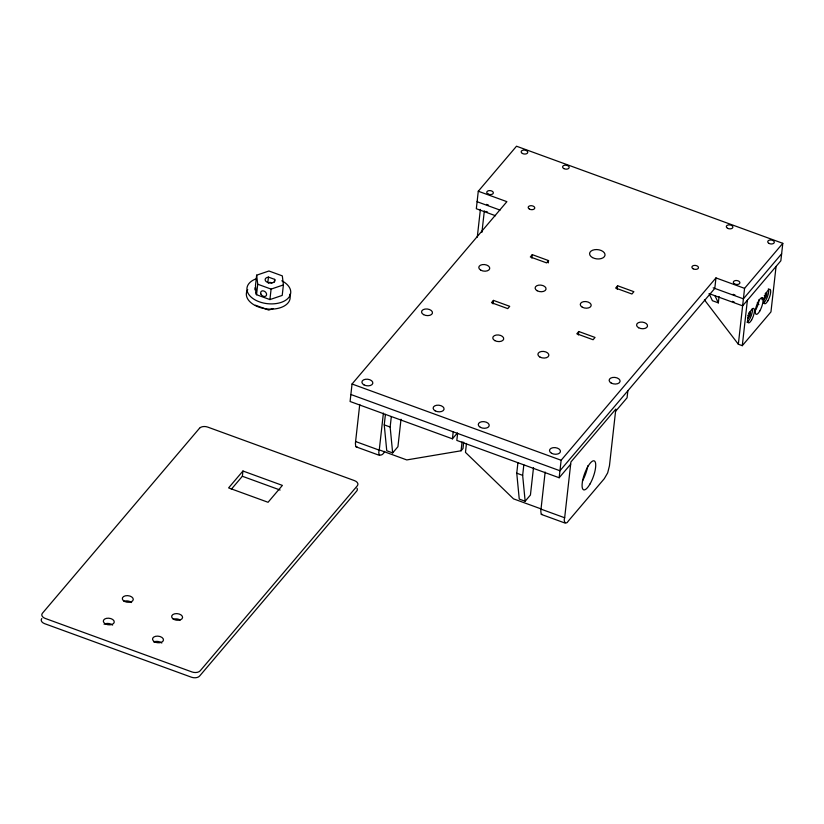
<?xml version="1.0" encoding="UTF-8"?>
<svg xmlns="http://www.w3.org/2000/svg" width="824" height="824" viewBox="0 0 824 824"><rect width="100%" height="100%" fill="white"/><g stroke="black" fill="none" stroke-linecap="round" stroke-linejoin="round"><path stroke-width="1.24" d="M359.738 404.471L355.401 443.302L355.731 446.526L357.019 446.855M383.407 413.082L379.246 450.151C377.083 456.383 382.563 456.651 384.695 451.325M545.148 472.07L540.812 510.921L541.152 514.145L542.439 514.475M564.667 517.76C563.101 521.345 565.882 525.671 568.457 520.881L604.301 478.672L607.669 472.894L609.451 465.807L615.816 409.085L570.919 461.955L564.667 517.76L540.997 509.129M254.997 289.914L255.275 287.411L255.543 289.677M256.645 275.175L255.471 285.671L256.542 294.714L269.922 299.586L282.22 295.414L283.394 284.929L282.323 275.875L268.943 271.003L256.645 275.175L257.727 284.218L256.542 294.714M231.348 489.229L242.359 476.262L242.946 471.009L282.395 485.398L268.058 502.279L228.608 487.901L242.946 471.009M267.841 282.354L268.439 277.101L274.68 279.377L274.382 282.004M269.922 299.586L271.096 289.1L283.394 284.929M495.533 215.733L476.324 208.73L478.281 191.24L506.884 201.664L352.044 384.005L350.087 401.494L452.428 438.821L457.361 433.012M401.01 419.231L397.93 446.711L392.657 452.912L386.755 450.759L384.242 424.875L385.426 414.379M392.657 452.912L390.154 427.028L391.328 416.532M452.428 438.821L453.21 431.827M477.271 237.199L480.392 209.409M457.608 433.424L456.826 440.418L559.166 477.745L570.671 464.2M481.927 232.327L484.337 210.851M379.277 449.904L406.768 459.926L461.069 450.779L462.079 441.849M463.696 442.148L462.985 448.524L461.069 450.779M466.466 443.456L465.467 452.376L513.527 498.86L541.018 508.882M493.051 303.881L493.442 300.389L509.716 306.322L507.759 308.619L491.485 302.686L493.442 300.389M531.882 258.149L532.283 254.657L548.547 260.59L548.29 262.918M533.509 467.548L530.429 495.028L525.156 501.239L519.254 499.087L516.751 473.192L517.925 462.707M525.156 501.239L522.653 475.355L523.827 464.86M559.166 477.745L561.134 460.256L715.963 277.915L744.566 288.349L782.8 243.327L516.514 146.219L478.281 191.24M578.376 334.997L578.767 331.506L595.031 337.438L593.084 339.735L576.81 333.802L578.767 331.506M617.207 289.265L617.598 285.763L633.872 291.696L631.915 294.003L615.652 288.07L617.598 285.763M627.857 390.782L627.074 397.776L615.569 411.331M715.963 277.915L714.789 288.41L559.949 470.751L350.869 394.5M782.8 243.327L780.843 260.806L742.609 305.838L709.073 293.602L712.42 300.709L718.343 302.872L719.053 296.506M776.064 266.44L770.955 311.905L742.29 345.678L738.345 344.236L744.566 288.349M742.29 345.678L747.389 300.204M477.539 201.221L477.106 201.726L500.055 210.099M532.283 254.657L530.326 256.954L546.59 262.887L548.547 260.59M781.626 253.813L743.392 298.834L713.203 287.823M273.207 308.567L268.737 310.082L255.368 305.21M257.727 284.218L271.096 289.1M352.044 384.005L561.134 460.256M384.242 424.875L390.154 427.028M516.751 473.192L522.653 475.355M355.577 441.52L379.246 450.151M355.978 446.814L379.648 455.445M541.389 514.433L565.058 523.065M242.359 476.262L280.108 490.033M757.318 302.542L758.883 304.571M704.407 299.823L738.345 344.236M714.995 295.764L718.343 302.872M255.811 291.933L256.079 294.199M488.385 205.011A3.296 1.978 6.4 0 1 486.634 204.373M734.946 294.92A3.296 1.978 6.4 0 1 733.195 294.281M734.091 301.903A3.296 1.978 6.4 0 1 732.464 301.316M768.349 288.853A7.704 2.307 -70 0 1 767.618 296.218A7.704 2.307 -70 0 1 763.457 302.913M761.984 299.709A7.704 2.307 -70 0 1 762.293 297.876M765.877 292.881A3.296 0.989 -70 0 1 766.742 294.24A3.296 0.989 -70 0 1 765.115 298.288A3.296 0.989 -70 0 1 763.858 297.907M764.281 295.744A3.296 0.989 -70 0 1 764.394 295.425M765.074 293.952A3.296 0.989 -70 0 1 765.208 293.715M752.364 308.598A7.704 2.307 -70 0 1 750.952 316.447A7.704 2.307 -70 0 1 746.925 322.153M748.542 313.635A3.296 0.989 -70 0 1 750.417 312.018A3.296 0.989 -70 0 1 749.706 315.983A3.296 0.989 -70 0 1 747.78 317.868M747.78 315.808A3.296 0.989 -70 0 1 747.934 315.201M759.11 299.503A8.807 2.637 -70 0 1 755.155 310.679M487.53 211.995A3.296 1.978 6.4 0 1 485.903 211.397M587.769 465.797A15.409 4.614 -70 0 1 582.414 481.02M153.697 641.999A5.5 3.306 6.4 0 1 161.792 643.029M173.236 619.308A5.5 3.306 6.4 0 1 180.178 619.988M123.93 601.324A5.5 3.306 6.4 0 1 131.593 602.54M104.112 624.252A5.5 3.306 6.4 0 1 112.589 625.086M41.808 618.525A6.159 3.698 6.4 0 0 44.651 623.675L191.405 677.204A6.159 3.698 6.4 0 0 199.593 676.061L356.73 491.022A6.159 3.698 6.4 0 0 356.998 488.21M289.595 294.281A22.011 13.215 6.4 0 1 266.822 308.928A22.011 13.215 6.4 0 1 247.746 289.636M281.829 280.788A22.011 13.215 6.4 0 1 285.145 300.575A22.011 13.215 6.4 0 1 252.659 298.339A22.011 13.215 6.4 0 1 255.708 278.986M274.68 279.377A4.923 2.956 6.4 0 1 271.652 282.941A4.923 2.956 6.4 0 1 265.41 280.665A4.923 2.956 6.4 0 1 268.439 277.101M268.274 283.075A3.296 2.451 40.3 0 1 271.868 283.013M199.521 428.233L42.395 613.272A6.159 3.698 6.4 0 0 45.238 618.433L191.992 671.951A6.159 3.698 6.4 0 0 200.18 670.818L357.328 485.779A6.159 3.698 6.4 0 0 354.474 480.619L207.72 427.089A6.159 3.698 6.4 0 0 199.532 428.233M480.845 270.21A5.5 3.306 6.4 0 0 489.683 268.737A5.5 3.306 6.4 0 0 482.256 264.628A5.5 3.306 6.4 0 0 480.845 270.21M638.641 327.756A5.5 3.306 6.4 0 0 647.479 326.283A5.5 3.306 6.4 0 0 640.052 322.174A5.5 3.306 6.4 0 0 638.641 327.756M582.311 307.208A5.5 3.306 6.4 0 0 591.148 305.745A5.5 3.306 6.4 0 0 583.722 301.636A5.5 3.306 6.4 0 0 582.311 307.208M537.166 290.748A5.5 3.306 6.4 0 0 546.003 289.286A5.5 3.306 6.4 0 0 538.587 285.166A5.5 3.306 6.4 0 0 537.166 290.748M522.416 153.47A3.306 1.978 6.4 0 0 527.721 152.595A3.306 1.978 6.4 0 0 523.261 150.123A3.306 1.978 6.4 0 0 522.416 153.47M563.832 168.58A3.306 1.978 6.4 0 0 569.137 167.694A3.306 1.978 6.4 0 0 564.687 165.233A3.306 1.978 6.4 0 0 563.832 168.58M529.43 209.1A3.306 1.978 6.4 0 0 534.735 208.215A3.306 1.978 6.4 0 0 530.275 205.753A3.306 1.978 6.4 0 0 529.43 209.1M488.004 193.99A3.306 1.978 6.4 0 0 493.308 193.115A3.306 1.978 6.4 0 0 488.859 190.643A3.306 1.978 6.4 0 0 488.004 193.99M768.977 243.389A3.306 1.978 6.4 0 0 774.282 242.503A3.306 1.978 6.4 0 0 769.822 240.042A3.306 1.978 6.4 0 0 768.977 243.389M727.551 228.279A3.306 1.978 6.4 0 0 732.855 227.403A3.306 1.978 6.4 0 0 728.406 224.931A3.306 1.978 6.4 0 0 727.551 228.279M693.149 268.799A3.306 1.978 6.4 0 0 698.443 267.924A3.306 1.978 6.4 0 0 693.993 265.452A3.306 1.978 6.4 0 0 693.149 268.799M734.565 283.909A3.306 1.978 6.4 0 0 739.87 283.023A3.306 1.978 6.4 0 0 735.42 280.562A3.306 1.978 6.4 0 0 734.565 283.909M494.822 340.611A5.5 3.306 6.4 0 0 503.66 339.148A5.5 3.306 6.4 0 0 496.244 335.038A5.5 3.306 6.4 0 0 494.822 340.611M423.588 314.634A5.5 3.306 6.4 0 0 432.425 313.172A5.5 3.306 6.4 0 0 425.009 309.062A5.5 3.306 6.4 0 0 423.588 314.634M539.967 357.08A5.5 3.306 6.4 0 0 548.805 355.608A5.5 3.306 6.4 0 0 541.378 351.498A5.5 3.306 6.4 0 0 539.967 357.08M611.202 383.057A5.5 3.306 6.4 0 0 620.039 381.584A5.5 3.306 6.4 0 0 612.613 377.474A5.5 3.306 6.4 0 0 611.202 383.057M592.497 257.582A7.756 4.656 6.4 0 0 604.95 255.512A7.756 4.656 6.4 0 0 594.495 249.713A7.756 4.656 6.4 0 0 592.497 257.582M480.33 427.306A5.5 3.306 6.4 0 0 489.168 425.833A5.5 3.306 6.4 0 0 481.741 421.723A5.5 3.306 6.4 0 0 480.33 427.306M363.961 384.87A5.5 3.306 6.4 0 0 372.788 383.397A5.5 3.306 6.4 0 0 365.372 379.287A5.5 3.306 6.4 0 0 363.961 384.87M435.185 410.846A5.5 3.306 6.4 0 0 444.023 409.373A5.5 3.306 6.4 0 0 436.607 405.264A5.5 3.306 6.4 0 0 435.185 410.846M551.565 453.282A5.5 3.306 6.4 0 0 560.402 451.82A5.5 3.306 6.4 0 0 552.976 447.7A5.5 3.306 6.4 0 0 551.565 453.282M767.855 300.801A7.704 2.307 -70 0 0 769.935 289.255A7.704 2.307 -70 0 0 764.106 299.411A7.704 2.307 -70 0 0 767.855 300.801M751.601 319.939A7.704 2.307 -70 0 0 753.692 308.392A7.704 2.307 -70 0 0 747.852 318.548A7.704 2.307 -70 0 0 751.601 319.939M759.8 310.988A8.807 2.637 -70 0 0 762.19 297.794A8.807 2.637 -70 0 0 755.526 309.402A8.807 2.637 -70 0 0 759.8 310.988M590.015 483.966A15.409 4.614 -70 0 0 594.186 460.873A15.409 4.614 -70 0 0 582.516 481.195A15.409 4.614 -70 0 0 590.015 483.966M154.912 641.978A5.5 3.306 6.4 0 0 163.461 640.094A5.5 3.306 6.4 0 0 155.612 636.303A5.5 3.306 6.4 0 0 154.912 641.978M174.029 619.463A5.5 3.306 6.4 0 0 182.578 617.588A5.5 3.306 6.4 0 0 174.729 613.787A5.5 3.306 6.4 0 0 174.029 619.463M124.712 601.489A5.5 3.306 6.4 0 0 133.261 599.604A5.5 3.306 6.4 0 0 125.413 595.804A5.5 3.306 6.4 0 0 124.712 601.489M105.699 624.036A5.5 3.306 6.4 0 0 114.248 622.151A5.5 3.306 6.4 0 0 106.409 618.361A5.5 3.306 6.4 0 0 105.699 624.036M260.971 294.158A3.296 2.451 40.3 0 0 266.121 295.816A3.296 2.451 40.3 0 0 263.783 290.985A3.296 2.451 40.3 0 0 260.971 294.158"/></g></svg>
